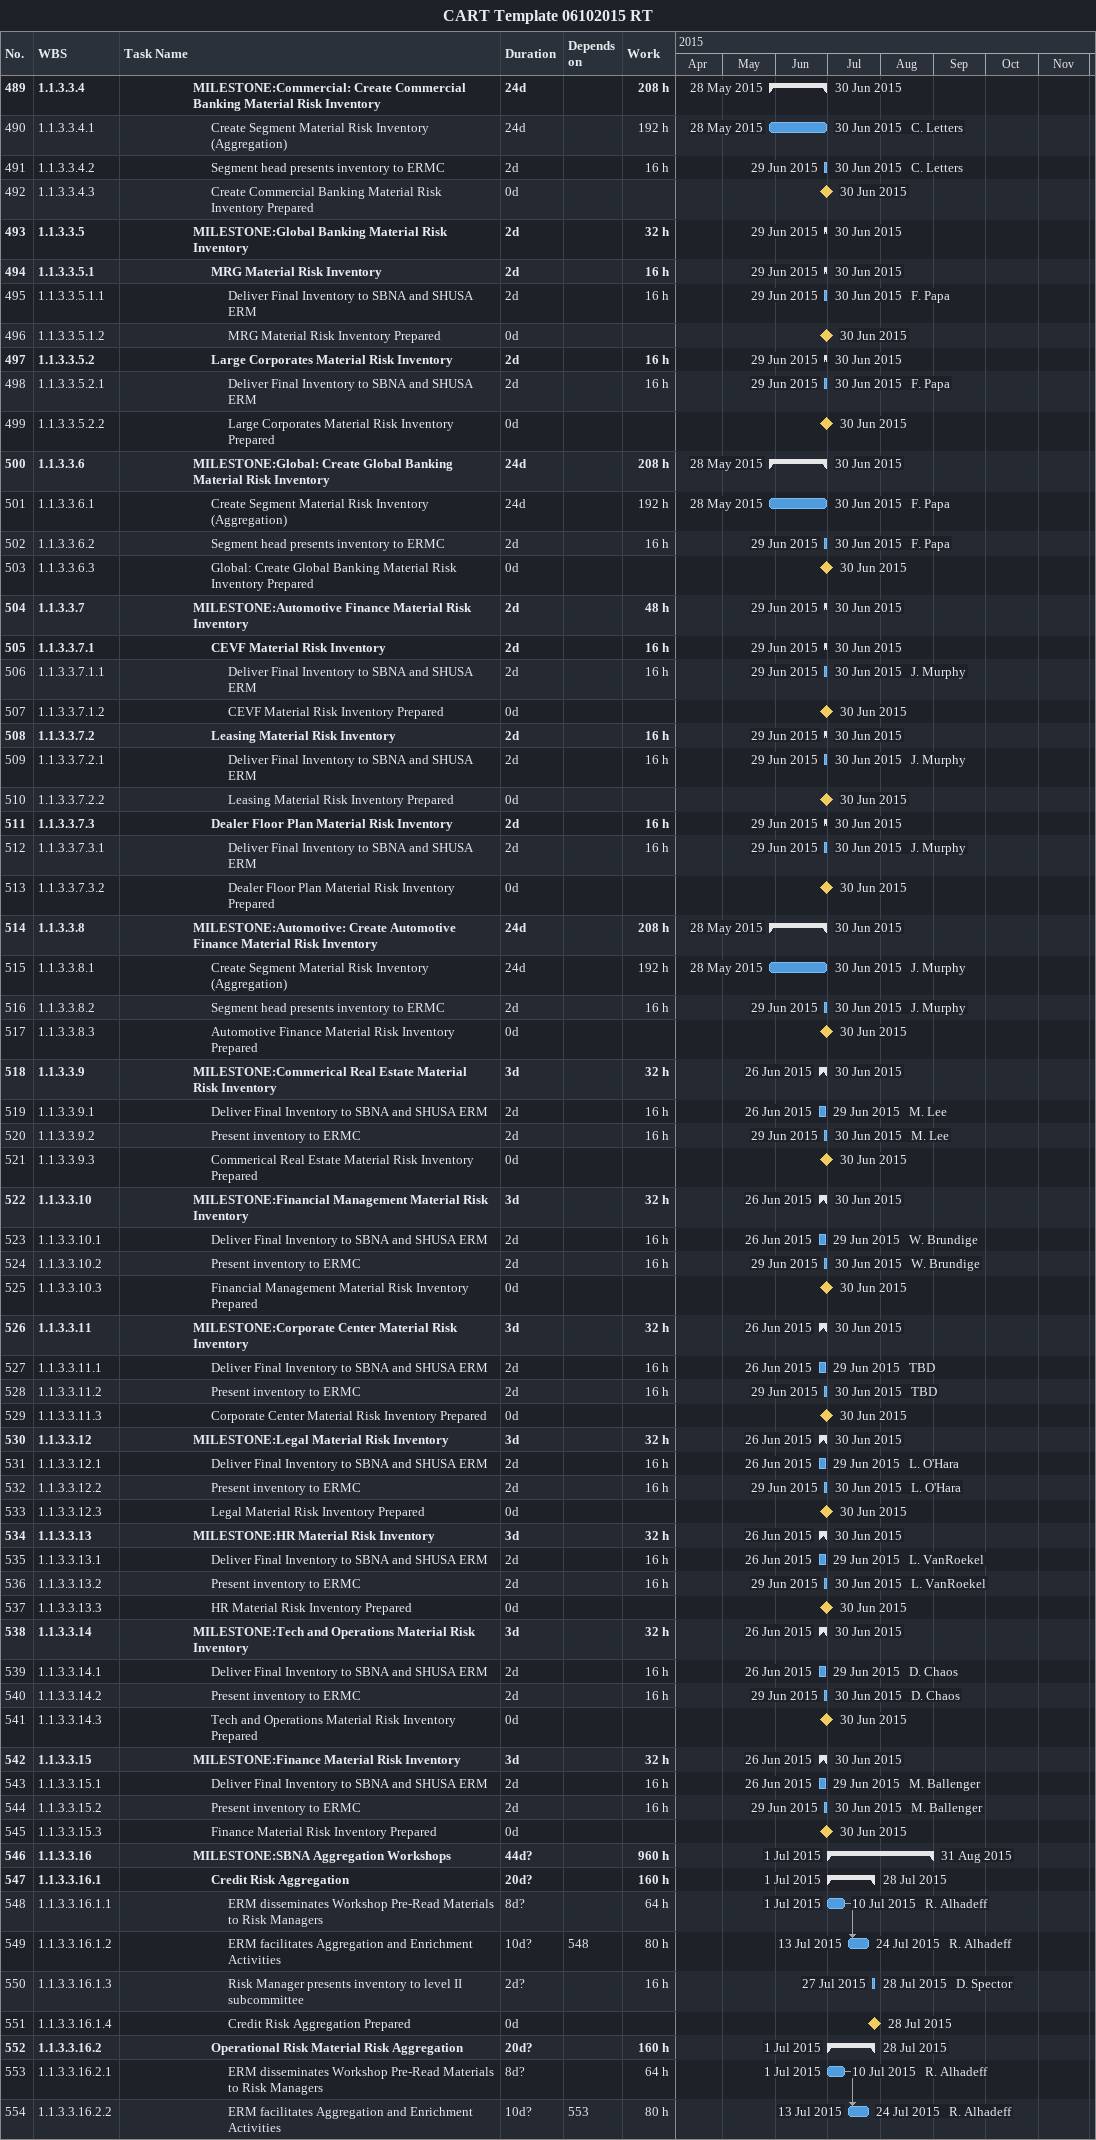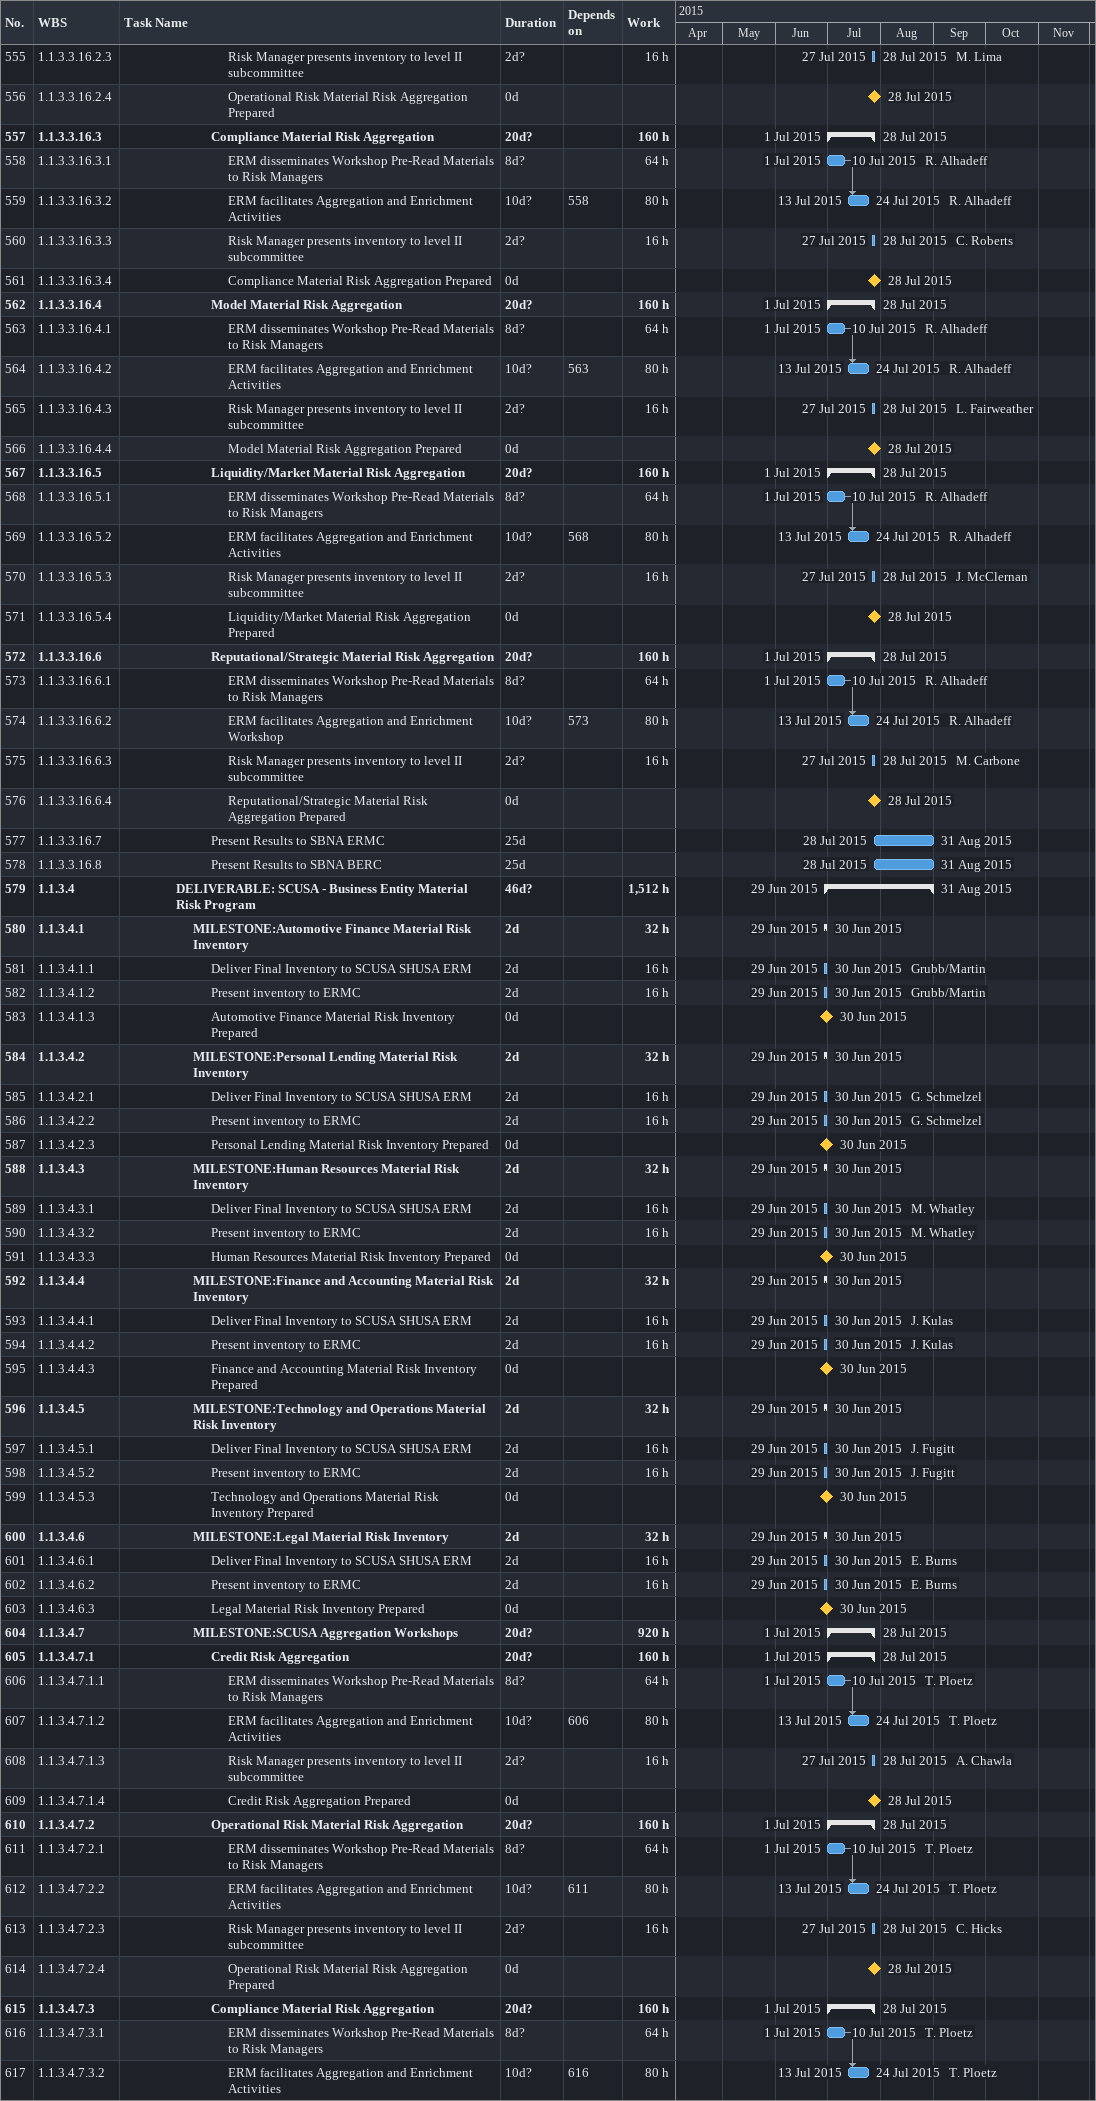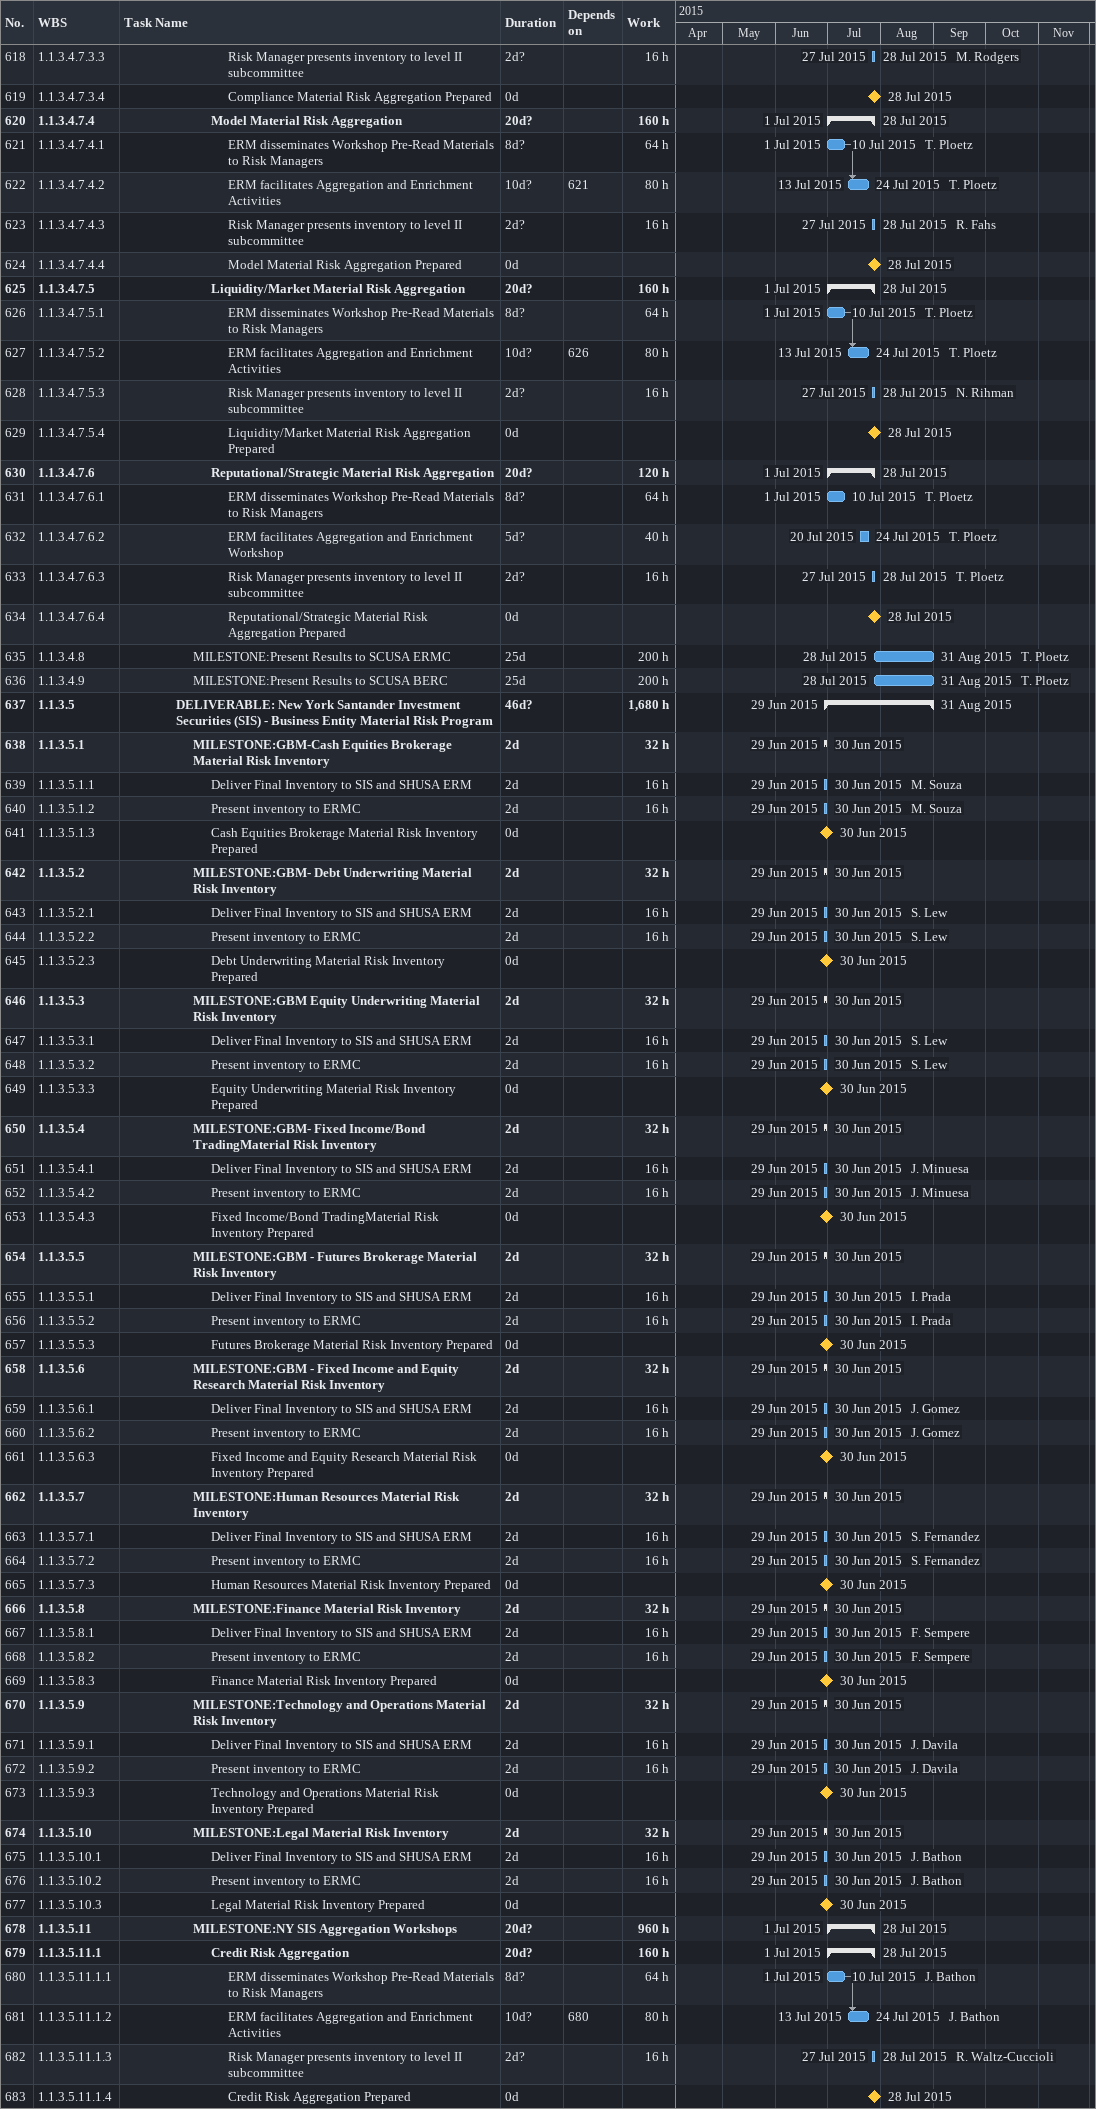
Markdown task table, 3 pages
CART Template 06102015 RT

| ID | WBS | Task | Duration | Start | Finish | Predecessors | Resources | Work (h) |
|---|---|---|---|---|---|---|---|---|
| 489 | 1.1.3.3.4 | **MILESTONE:Commercial: Create Commercial Banking Material Risk Inventory** | 24d | 2015-05-28 | 2015-06-30 |  |  | 208 |
| 490 | 1.1.3.3.4.1 | Create Segment Material Risk Inventory (Aggregation) | 24d | 2015-05-28 | 2015-06-30 |  | C. Letters | 192 |
| 491 | 1.1.3.3.4.2 | Segment head presents inventory to ERMC | 2d | 2015-06-29 | 2015-06-30 |  | C. Letters | 16 |
| 492 | 1.1.3.3.4.3 | Create Commercial Banking Material Risk Inventory Prepared | 0d | 2015-06-30 | 2015-06-30 |  |  |  |
| 493 | 1.1.3.3.5 | **MILESTONE:Global Banking Material Risk Inventory** | 2d | 2015-06-29 | 2015-06-30 |  |  | 32 |
| 494 | 1.1.3.3.5.1 | **MRG Material Risk Inventory** | 2d | 2015-06-29 | 2015-06-30 |  |  | 16 |
| 495 | 1.1.3.3.5.1.1 | Deliver Final Inventory to SBNA and SHUSA ERM | 2d | 2015-06-29 | 2015-06-30 |  | F. Papa | 16 |
| 496 | 1.1.3.3.5.1.2 | MRG Material Risk Inventory Prepared | 0d | 2015-06-30 | 2015-06-30 |  |  |  |
| 497 | 1.1.3.3.5.2 | **Large Corporates Material Risk Inventory** | 2d | 2015-06-29 | 2015-06-30 |  |  | 16 |
| 498 | 1.1.3.3.5.2.1 | Deliver Final Inventory to SBNA and SHUSA ERM | 2d | 2015-06-29 | 2015-06-30 |  | F. Papa | 16 |
| 499 | 1.1.3.3.5.2.2 | Large Corporates Material Risk Inventory Prepared | 0d | 2015-06-30 | 2015-06-30 |  |  |  |
| 500 | 1.1.3.3.6 | **MILESTONE:Global: Create Global Banking Material Risk Inventory** | 24d | 2015-05-28 | 2015-06-30 |  |  | 208 |
| 501 | 1.1.3.3.6.1 | Create Segment Material Risk Inventory (Aggregation) | 24d | 2015-05-28 | 2015-06-30 |  | F. Papa | 192 |
| 502 | 1.1.3.3.6.2 | Segment head presents inventory to ERMC | 2d | 2015-06-29 | 2015-06-30 |  | F. Papa | 16 |
| 503 | 1.1.3.3.6.3 | Global: Create Global Banking Material Risk Inventory Prepared | 0d | 2015-06-30 | 2015-06-30 |  |  |  |
| 504 | 1.1.3.3.7 | **MILESTONE:Automotive Finance Material Risk Inventory** | 2d | 2015-06-29 | 2015-06-30 |  |  | 48 |
| 505 | 1.1.3.3.7.1 | **CEVF Material Risk Inventory** | 2d | 2015-06-29 | 2015-06-30 |  |  | 16 |
| 506 | 1.1.3.3.7.1.1 | Deliver Final Inventory to SBNA and SHUSA ERM | 2d | 2015-06-29 | 2015-06-30 |  | J. Murphy | 16 |
| 507 | 1.1.3.3.7.1.2 | CEVF Material Risk Inventory Prepared | 0d | 2015-06-30 | 2015-06-30 |  |  |  |
| 508 | 1.1.3.3.7.2 | **Leasing Material Risk Inventory** | 2d | 2015-06-29 | 2015-06-30 |  |  | 16 |
| 509 | 1.1.3.3.7.2.1 | Deliver Final Inventory to SBNA and SHUSA ERM | 2d | 2015-06-29 | 2015-06-30 |  | J. Murphy | 16 |
| 510 | 1.1.3.3.7.2.2 | Leasing Material Risk Inventory Prepared | 0d | 2015-06-30 | 2015-06-30 |  |  |  |
| 511 | 1.1.3.3.7.3 | **Dealer Floor Plan Material Risk Inventory** | 2d | 2015-06-29 | 2015-06-30 |  |  | 16 |
| 512 | 1.1.3.3.7.3.1 | Deliver Final Inventory to SBNA and SHUSA ERM | 2d | 2015-06-29 | 2015-06-30 |  | J. Murphy | 16 |
| 513 | 1.1.3.3.7.3.2 | Dealer Floor Plan Material Risk Inventory Prepared | 0d | 2015-06-30 | 2015-06-30 |  |  |  |
| 514 | 1.1.3.3.8 | **MILESTONE:Automotive: Create Automotive Finance Material Risk Inventory** | 24d | 2015-05-28 | 2015-06-30 |  |  | 208 |
| 515 | 1.1.3.3.8.1 | Create Segment Material Risk Inventory (Aggregation) | 24d | 2015-05-28 | 2015-06-30 |  | J. Murphy | 192 |
| 516 | 1.1.3.3.8.2 | Segment head presents inventory to ERMC | 2d | 2015-06-29 | 2015-06-30 |  | J. Murphy | 16 |
| 517 | 1.1.3.3.8.3 | Automotive Finance Material Risk Inventory Prepared | 0d | 2015-06-30 | 2015-06-30 |  |  |  |
| 518 | 1.1.3.3.9 | **MILESTONE:Commerical Real Estate Material Risk Inventory** | 3d | 2015-06-26 | 2015-06-30 |  |  | 32 |
| 519 | 1.1.3.3.9.1 | Deliver Final Inventory to SBNA and SHUSA ERM | 2d | 2015-06-26 | 2015-06-29 |  | M. Lee | 16 |
| 520 | 1.1.3.3.9.2 | Present inventory to ERMC | 2d | 2015-06-29 | 2015-06-30 |  | M. Lee | 16 |
| 521 | 1.1.3.3.9.3 | Commerical Real Estate Material Risk Inventory Prepared | 0d | 2015-06-30 | 2015-06-30 |  |  |  |
| 522 | 1.1.3.3.10 | **MILESTONE:Financial Management Material Risk Inventory** | 3d | 2015-06-26 | 2015-06-30 |  |  | 32 |
| 523 | 1.1.3.3.10.1 | Deliver Final Inventory to SBNA and SHUSA ERM | 2d | 2015-06-26 | 2015-06-29 |  | W. Brundige | 16 |
| 524 | 1.1.3.3.10.2 | Present inventory to ERMC | 2d | 2015-06-29 | 2015-06-30 |  | W. Brundige | 16 |
| 525 | 1.1.3.3.10.3 | Financial Management Material Risk Inventory Prepared | 0d | 2015-06-30 | 2015-06-30 |  |  |  |
| 526 | 1.1.3.3.11 | **MILESTONE:Corporate Center Material Risk Inventory** | 3d | 2015-06-26 | 2015-06-30 |  |  | 32 |
| 527 | 1.1.3.3.11.1 | Deliver Final Inventory to SBNA and SHUSA ERM | 2d | 2015-06-26 | 2015-06-29 |  | TBD | 16 |
| 528 | 1.1.3.3.11.2 | Present inventory to ERMC | 2d | 2015-06-29 | 2015-06-30 |  | TBD | 16 |
| 529 | 1.1.3.3.11.3 | Corporate Center Material Risk Inventory Prepared | 0d | 2015-06-30 | 2015-06-30 |  |  |  |
| 530 | 1.1.3.3.12 | **MILESTONE:Legal Material Risk Inventory** | 3d | 2015-06-26 | 2015-06-30 |  |  | 32 |
| 531 | 1.1.3.3.12.1 | Deliver Final Inventory to SBNA and SHUSA ERM | 2d | 2015-06-26 | 2015-06-29 |  | L. O'Hara | 16 |
| 532 | 1.1.3.3.12.2 | Present inventory to ERMC | 2d | 2015-06-29 | 2015-06-30 |  | L. O'Hara | 16 |
| 533 | 1.1.3.3.12.3 | Legal Material Risk Inventory Prepared | 0d | 2015-06-30 | 2015-06-30 |  |  |  |
| 534 | 1.1.3.3.13 | **MILESTONE:HR Material Risk Inventory** | 3d | 2015-06-26 | 2015-06-30 |  |  | 32 |
| 535 | 1.1.3.3.13.1 | Deliver Final Inventory to SBNA and SHUSA ERM | 2d | 2015-06-26 | 2015-06-29 |  | L. VanRoekel | 16 |
| 536 | 1.1.3.3.13.2 | Present inventory to ERMC | 2d | 2015-06-29 | 2015-06-30 |  | L. VanRoekel | 16 |
| 537 | 1.1.3.3.13.3 | HR Material Risk Inventory Prepared | 0d | 2015-06-30 | 2015-06-30 |  |  |  |
| 538 | 1.1.3.3.14 | **MILESTONE:Tech and Operations Material Risk Inventory** | 3d | 2015-06-26 | 2015-06-30 |  |  | 32 |
| 539 | 1.1.3.3.14.1 | Deliver Final Inventory to SBNA and SHUSA ERM | 2d | 2015-06-26 | 2015-06-29 |  | D. Chaos | 16 |
| 540 | 1.1.3.3.14.2 | Present inventory to ERMC | 2d | 2015-06-29 | 2015-06-30 |  | D. Chaos | 16 |
| 541 | 1.1.3.3.14.3 | Tech and Operations Material Risk Inventory Prepared | 0d | 2015-06-30 | 2015-06-30 |  |  |  |
| 542 | 1.1.3.3.15 | **MILESTONE:Finance Material Risk Inventory** | 3d | 2015-06-26 | 2015-06-30 |  |  | 32 |
| 543 | 1.1.3.3.15.1 | Deliver Final Inventory to SBNA and SHUSA ERM | 2d | 2015-06-26 | 2015-06-29 |  | M. Ballenger | 16 |
| 544 | 1.1.3.3.15.2 | Present inventory to ERMC | 2d | 2015-06-29 | 2015-06-30 |  | M. Ballenger | 16 |
| 545 | 1.1.3.3.15.3 | Finance Material Risk Inventory Prepared | 0d | 2015-06-30 | 2015-06-30 |  |  |  |
| 546 | 1.1.3.3.16 | **MILESTONE:SBNA Aggregation Workshops** | 44d? | 2015-07-01 | 2015-08-31 |  |  | 960 |
| 547 | 1.1.3.3.16.1 | **Credit Risk Aggregation** | 20d? | 2015-07-01 | 2015-07-28 |  |  | 160 |
| 548 | 1.1.3.3.16.1.1 | ERM disseminates Workshop Pre-Read Materials to Risk Managers | 8d? | 2015-07-01 | 2015-07-10 |  | R. Alhadeff | 64 |
| 549 | 1.1.3.3.16.1.2 | ERM facilitates Aggregation and Enrichment Activities | 10d? | 2015-07-13 | 2015-07-24 | 548 | R. Alhadeff | 80 |
| 550 | 1.1.3.3.16.1.3 | Risk Manager presents inventory to level II subcommittee | 2d? | 2015-07-27 | 2015-07-28 |  | D. Spector | 16 |
| 551 | 1.1.3.3.16.1.4 | Credit Risk Aggregation Prepared | 0d | 2015-07-28 | 2015-07-28 |  |  |  |
| 552 | 1.1.3.3.16.2 | **Operational Risk Material Risk Aggregation** | 20d? | 2015-07-01 | 2015-07-28 |  |  | 160 |
| 553 | 1.1.3.3.16.2.1 | ERM disseminates Workshop Pre-Read Materials to Risk Managers | 8d? | 2015-07-01 | 2015-07-10 |  | R. Alhadeff | 64 |
| 554 | 1.1.3.3.16.2.2 | ERM facilitates Aggregation and Enrichment Activities | 10d? | 2015-07-13 | 2015-07-24 | 553 | R. Alhadeff | 80 |
| 555 | 1.1.3.3.16.2.3 | Risk Manager presents inventory to level II subcommittee | 2d? | 2015-07-27 | 2015-07-28 |  | M. Lima | 16 |
| 556 | 1.1.3.3.16.2.4 | Operational Risk Material Risk Aggregation Prepared | 0d | 2015-07-28 | 2015-07-28 |  |  |  |
| 557 | 1.1.3.3.16.3 | **Compliance Material Risk Aggregation** | 20d? | 2015-07-01 | 2015-07-28 |  |  | 160 |
| 558 | 1.1.3.3.16.3.1 | ERM disseminates Workshop Pre-Read Materials to Risk Managers | 8d? | 2015-07-01 | 2015-07-10 |  | R. Alhadeff | 64 |
| 559 | 1.1.3.3.16.3.2 | ERM facilitates Aggregation and Enrichment Activities | 10d? | 2015-07-13 | 2015-07-24 | 558 | R. Alhadeff | 80 |
| 560 | 1.1.3.3.16.3.3 | Risk Manager presents inventory to level II subcommittee | 2d? | 2015-07-27 | 2015-07-28 |  | C. Roberts | 16 |
| 561 | 1.1.3.3.16.3.4 | Compliance Material Risk Aggregation Prepared | 0d | 2015-07-28 | 2015-07-28 |  |  |  |
| 562 | 1.1.3.3.16.4 | **Model Material Risk Aggregation** | 20d? | 2015-07-01 | 2015-07-28 |  |  | 160 |
| 563 | 1.1.3.3.16.4.1 | ERM disseminates Workshop Pre-Read Materials to Risk Managers | 8d? | 2015-07-01 | 2015-07-10 |  | R. Alhadeff | 64 |
| 564 | 1.1.3.3.16.4.2 | ERM facilitates Aggregation and Enrichment Activities | 10d? | 2015-07-13 | 2015-07-24 | 563 | R. Alhadeff | 80 |
| 565 | 1.1.3.3.16.4.3 | Risk Manager presents inventory to level II subcommittee | 2d? | 2015-07-27 | 2015-07-28 |  | L. Fairweather | 16 |
| 566 | 1.1.3.3.16.4.4 | Model Material Risk Aggregation Prepared | 0d | 2015-07-28 | 2015-07-28 |  |  |  |
| 567 | 1.1.3.3.16.5 | **Liquidity/Market Material Risk Aggregation** | 20d? | 2015-07-01 | 2015-07-28 |  |  | 160 |
| 568 | 1.1.3.3.16.5.1 | ERM disseminates Workshop Pre-Read Materials to Risk Managers | 8d? | 2015-07-01 | 2015-07-10 |  | R. Alhadeff | 64 |
| 569 | 1.1.3.3.16.5.2 | ERM facilitates Aggregation and Enrichment Activities | 10d? | 2015-07-13 | 2015-07-24 | 568 | R. Alhadeff | 80 |
| 570 | 1.1.3.3.16.5.3 | Risk Manager presents inventory to level II subcommittee | 2d? | 2015-07-27 | 2015-07-28 |  | J. McClernan | 16 |
| 571 | 1.1.3.3.16.5.4 | Liquidity/Market Material Risk Aggregation Prepared | 0d | 2015-07-28 | 2015-07-28 |  |  |  |
| 572 | 1.1.3.3.16.6 | **Reputational/Strategic Material Risk Aggregation** | 20d? | 2015-07-01 | 2015-07-28 |  |  | 160 |
| 573 | 1.1.3.3.16.6.1 | ERM disseminates Workshop Pre-Read Materials to Risk Managers | 8d? | 2015-07-01 | 2015-07-10 |  | R. Alhadeff | 64 |
| 574 | 1.1.3.3.16.6.2 | ERM facilitates Aggregation and Enrichment Workshop | 10d? | 2015-07-13 | 2015-07-24 | 573 | R. Alhadeff | 80 |
| 575 | 1.1.3.3.16.6.3 | Risk Manager presents inventory to level II subcommittee | 2d? | 2015-07-27 | 2015-07-28 |  | M. Carbone | 16 |
| 576 | 1.1.3.3.16.6.4 | Reputational/Strategic Material Risk Aggregation Prepared | 0d | 2015-07-28 | 2015-07-28 |  |  |  |
| 577 | 1.1.3.3.16.7 | Present Results to SBNA ERMC | 25d | 2015-07-28 | 2015-08-31 |  |  |  |
| 578 | 1.1.3.3.16.8 | Present Results to SBNA BERC | 25d | 2015-07-28 | 2015-08-31 |  |  |  |
| 579 | 1.1.3.4 | **DELIVERABLE: SCUSA - Business Entity Material Risk Program** | 46d? | 2015-06-29 | 2015-08-31 |  |  | 1512 |
| 580 | 1.1.3.4.1 | **MILESTONE:Automotive Finance Material Risk Inventory** | 2d | 2015-06-29 | 2015-06-30 |  |  | 32 |
| 581 | 1.1.3.4.1.1 | Deliver Final Inventory to SCUSA SHUSA ERM | 2d | 2015-06-29 | 2015-06-30 |  | Grubb/Martin | 16 |
| 582 | 1.1.3.4.1.2 | Present inventory to ERMC | 2d | 2015-06-29 | 2015-06-30 |  | Grubb/Martin | 16 |
| 583 | 1.1.3.4.1.3 | Automotive Finance Material Risk Inventory Prepared | 0d | 2015-06-30 | 2015-06-30 |  |  |  |
| 584 | 1.1.3.4.2 | **MILESTONE:Personal Lending Material Risk Inventory** | 2d | 2015-06-29 | 2015-06-30 |  |  | 32 |
| 585 | 1.1.3.4.2.1 | Deliver Final Inventory to SCUSA SHUSA ERM | 2d | 2015-06-29 | 2015-06-30 |  | G. Schmelzel | 16 |
| 586 | 1.1.3.4.2.2 | Present inventory to ERMC | 2d | 2015-06-29 | 2015-06-30 |  | G. Schmelzel | 16 |
| 587 | 1.1.3.4.2.3 | Personal Lending Material Risk Inventory Prepared | 0d | 2015-06-30 | 2015-06-30 |  |  |  |
| 588 | 1.1.3.4.3 | **MILESTONE:Human Resources Material Risk Inventory** | 2d | 2015-06-29 | 2015-06-30 |  |  | 32 |
| 589 | 1.1.3.4.3.1 | Deliver Final Inventory to SCUSA SHUSA ERM | 2d | 2015-06-29 | 2015-06-30 |  | M. Whatley | 16 |
| 590 | 1.1.3.4.3.2 | Present inventory to ERMC | 2d | 2015-06-29 | 2015-06-30 |  | M. Whatley | 16 |
| 591 | 1.1.3.4.3.3 | Human Resources Material Risk Inventory Prepared | 0d | 2015-06-30 | 2015-06-30 |  |  |  |
| 592 | 1.1.3.4.4 | **MILESTONE:Finance and Accounting Material Risk Inventory** | 2d | 2015-06-29 | 2015-06-30 |  |  | 32 |
| 593 | 1.1.3.4.4.1 | Deliver Final Inventory to SCUSA SHUSA ERM | 2d | 2015-06-29 | 2015-06-30 |  | J. Kulas | 16 |
| 594 | 1.1.3.4.4.2 | Present inventory to ERMC | 2d | 2015-06-29 | 2015-06-30 |  | J. Kulas | 16 |
| 595 | 1.1.3.4.4.3 | Finance and Accounting Material Risk Inventory Prepared | 0d | 2015-06-30 | 2015-06-30 |  |  |  |
| 596 | 1.1.3.4.5 | **MILESTONE:Technology and Operations Material Risk Inventory** | 2d | 2015-06-29 | 2015-06-30 |  |  | 32 |
| 597 | 1.1.3.4.5.1 | Deliver Final Inventory to SCUSA SHUSA ERM | 2d | 2015-06-29 | 2015-06-30 |  | J. Fugitt | 16 |
| 598 | 1.1.3.4.5.2 | Present inventory to ERMC | 2d | 2015-06-29 | 2015-06-30 |  | J. Fugitt | 16 |
| 599 | 1.1.3.4.5.3 | Technology and Operations Material Risk Inventory Prepared | 0d | 2015-06-30 | 2015-06-30 |  |  |  |
| 600 | 1.1.3.4.6 | **MILESTONE:Legal Material Risk Inventory** | 2d | 2015-06-29 | 2015-06-30 |  |  | 32 |
| 601 | 1.1.3.4.6.1 | Deliver Final Inventory to SCUSA SHUSA ERM | 2d | 2015-06-29 | 2015-06-30 |  | E. Burns | 16 |
| 602 | 1.1.3.4.6.2 | Present inventory to ERMC | 2d | 2015-06-29 | 2015-06-30 |  | E. Burns | 16 |
| 603 | 1.1.3.4.6.3 | Legal Material Risk Inventory Prepared | 0d | 2015-06-30 | 2015-06-30 |  |  |  |
| 604 | 1.1.3.4.7 | **MILESTONE:SCUSA Aggregation Workshops** | 20d? | 2015-07-01 | 2015-07-28 |  |  | 920 |
| 605 | 1.1.3.4.7.1 | **Credit Risk Aggregation** | 20d? | 2015-07-01 | 2015-07-28 |  |  | 160 |
| 606 | 1.1.3.4.7.1.1 | ERM disseminates Workshop Pre-Read Materials to Risk Managers | 8d? | 2015-07-01 | 2015-07-10 |  | T. Ploetz | 64 |
| 607 | 1.1.3.4.7.1.2 | ERM facilitates Aggregation and Enrichment Activities | 10d? | 2015-07-13 | 2015-07-24 | 606 | T. Ploetz | 80 |
| 608 | 1.1.3.4.7.1.3 | Risk Manager presents inventory to level II subcommittee | 2d? | 2015-07-27 | 2015-07-28 |  | A. Chawla | 16 |
| 609 | 1.1.3.4.7.1.4 | Credit Risk Aggregation Prepared | 0d | 2015-07-28 | 2015-07-28 |  |  |  |
| 610 | 1.1.3.4.7.2 | **Operational Risk Material Risk Aggregation** | 20d? | 2015-07-01 | 2015-07-28 |  |  | 160 |
| 611 | 1.1.3.4.7.2.1 | ERM disseminates Workshop Pre-Read Materials to Risk Managers | 8d? | 2015-07-01 | 2015-07-10 |  | T. Ploetz | 64 |
| 612 | 1.1.3.4.7.2.2 | ERM facilitates Aggregation and Enrichment Activities | 10d? | 2015-07-13 | 2015-07-24 | 611 | T. Ploetz | 80 |
| 613 | 1.1.3.4.7.2.3 | Risk Manager presents inventory to level II subcommittee | 2d? | 2015-07-27 | 2015-07-28 |  | C. Hicks | 16 |
| 614 | 1.1.3.4.7.2.4 | Operational Risk Material Risk Aggregation Prepared | 0d | 2015-07-28 | 2015-07-28 |  |  |  |
| 615 | 1.1.3.4.7.3 | **Compliance Material Risk Aggregation** | 20d? | 2015-07-01 | 2015-07-28 |  |  | 160 |
| 616 | 1.1.3.4.7.3.1 | ERM disseminates Workshop Pre-Read Materials to Risk Managers | 8d? | 2015-07-01 | 2015-07-10 |  | T. Ploetz | 64 |
| 617 | 1.1.3.4.7.3.2 | ERM facilitates Aggregation and Enrichment Activities | 10d? | 2015-07-13 | 2015-07-24 | 616 | T. Ploetz | 80 |
| 618 | 1.1.3.4.7.3.3 | Risk Manager presents inventory to level II subcommittee | 2d? | 2015-07-27 | 2015-07-28 |  | M. Rodgers | 16 |
| 619 | 1.1.3.4.7.3.4 | Compliance Material Risk Aggregation Prepared | 0d | 2015-07-28 | 2015-07-28 |  |  |  |
| 620 | 1.1.3.4.7.4 | **Model Material Risk Aggregation** | 20d? | 2015-07-01 | 2015-07-28 |  |  | 160 |
| 621 | 1.1.3.4.7.4.1 | ERM disseminates Workshop Pre-Read Materials to Risk Managers | 8d? | 2015-07-01 | 2015-07-10 |  | T. Ploetz | 64 |
| 622 | 1.1.3.4.7.4.2 | ERM facilitates Aggregation and Enrichment Activities | 10d? | 2015-07-13 | 2015-07-24 | 621 | T. Ploetz | 80 |
| 623 | 1.1.3.4.7.4.3 | Risk Manager presents inventory to level II subcommittee | 2d? | 2015-07-27 | 2015-07-28 |  | R. Fahs | 16 |
| 624 | 1.1.3.4.7.4.4 | Model Material Risk Aggregation Prepared | 0d | 2015-07-28 | 2015-07-28 |  |  |  |
| 625 | 1.1.3.4.7.5 | **Liquidity/Market Material Risk Aggregation** | 20d? | 2015-07-01 | 2015-07-28 |  |  | 160 |
| 626 | 1.1.3.4.7.5.1 | ERM disseminates Workshop Pre-Read Materials to Risk Managers | 8d? | 2015-07-01 | 2015-07-10 |  | T. Ploetz | 64 |
| 627 | 1.1.3.4.7.5.2 | ERM facilitates Aggregation and Enrichment Activities | 10d? | 2015-07-13 | 2015-07-24 | 626 | T. Ploetz | 80 |
| 628 | 1.1.3.4.7.5.3 | Risk Manager presents inventory to level II subcommittee | 2d? | 2015-07-27 | 2015-07-28 |  | N. Rihman | 16 |
| 629 | 1.1.3.4.7.5.4 | Liquidity/Market Material Risk Aggregation Prepared | 0d | 2015-07-28 | 2015-07-28 |  |  |  |
| 630 | 1.1.3.4.7.6 | **Reputational/Strategic Material Risk Aggregation** | 20d? | 2015-07-01 | 2015-07-28 |  |  | 120 |
| 631 | 1.1.3.4.7.6.1 | ERM disseminates Workshop Pre-Read Materials to Risk Managers | 8d? | 2015-07-01 | 2015-07-10 |  | T. Ploetz | 64 |
| 632 | 1.1.3.4.7.6.2 | ERM facilitates Aggregation and Enrichment Workshop | 5d? | 2015-07-20 | 2015-07-24 |  | T. Ploetz | 40 |
| 633 | 1.1.3.4.7.6.3 | Risk Manager presents inventory to level II subcommittee | 2d? | 2015-07-27 | 2015-07-28 |  | T. Ploetz | 16 |
| 634 | 1.1.3.4.7.6.4 | Reputational/Strategic Material Risk Aggregation Prepared | 0d | 2015-07-28 | 2015-07-28 |  |  |  |
| 635 | 1.1.3.4.8 | MILESTONE:Present Results to SCUSA ERMC | 25d | 2015-07-28 | 2015-08-31 |  | T. Ploetz | 200 |
| 636 | 1.1.3.4.9 | MILESTONE:Present Results to SCUSA BERC | 25d | 2015-07-28 | 2015-08-31 |  | T. Ploetz | 200 |
| 637 | 1.1.3.5 | **DELIVERABLE: New York Santander Investment Securities (SIS) - Business Entity Material Risk Program** | 46d? | 2015-06-29 | 2015-08-31 |  |  | 1680 |
| 638 | 1.1.3.5.1 | **MILESTONE:GBM-Cash Equities Brokerage Material Risk Inventory** | 2d | 2015-06-29 | 2015-06-30 |  |  | 32 |
| 639 | 1.1.3.5.1.1 | Deliver Final Inventory to SIS and SHUSA ERM | 2d | 2015-06-29 | 2015-06-30 |  | M. Souza | 16 |
| 640 | 1.1.3.5.1.2 | Present inventory to ERMC | 2d | 2015-06-29 | 2015-06-30 |  | M. Souza | 16 |
| 641 | 1.1.3.5.1.3 | Cash Equities Brokerage Material Risk Inventory Prepared | 0d | 2015-06-30 | 2015-06-30 |  |  |  |
| 642 | 1.1.3.5.2 | **MILESTONE:GBM- Debt Underwriting Material Risk Inventory** | 2d | 2015-06-29 | 2015-06-30 |  |  | 32 |
| 643 | 1.1.3.5.2.1 | Deliver Final Inventory to SIS and SHUSA ERM | 2d | 2015-06-29 | 2015-06-30 |  | S. Lew | 16 |
| 644 | 1.1.3.5.2.2 | Present inventory to ERMC | 2d | 2015-06-29 | 2015-06-30 |  | S. Lew | 16 |
| 645 | 1.1.3.5.2.3 | Debt Underwriting Material Risk Inventory Prepared | 0d | 2015-06-30 | 2015-06-30 |  |  |  |
| 646 | 1.1.3.5.3 | **MILESTONE:GBM Equity Underwriting Material Risk Inventory** | 2d | 2015-06-29 | 2015-06-30 |  |  | 32 |
| 647 | 1.1.3.5.3.1 | Deliver Final Inventory to SIS and SHUSA ERM | 2d | 2015-06-29 | 2015-06-30 |  | S. Lew | 16 |
| 648 | 1.1.3.5.3.2 | Present inventory to ERMC | 2d | 2015-06-29 | 2015-06-30 |  | S. Lew | 16 |
| 649 | 1.1.3.5.3.3 | Equity Underwriting Material Risk Inventory Prepared | 0d | 2015-06-30 | 2015-06-30 |  |  |  |
| 650 | 1.1.3.5.4 | **MILESTONE:GBM- Fixed Income/Bond TradingMaterial Risk Inventory** | 2d | 2015-06-29 | 2015-06-30 |  |  | 32 |
| 651 | 1.1.3.5.4.1 | Deliver Final Inventory to SIS and SHUSA ERM | 2d | 2015-06-29 | 2015-06-30 |  | J. Minuesa | 16 |
| 652 | 1.1.3.5.4.2 | Present inventory to ERMC | 2d | 2015-06-29 | 2015-06-30 |  | J. Minuesa | 16 |
| 653 | 1.1.3.5.4.3 | Fixed Income/Bond TradingMaterial Risk Inventory Prepared | 0d | 2015-06-30 | 2015-06-30 |  |  |  |
| 654 | 1.1.3.5.5 | **MILESTONE:GBM - Futures Brokerage Material Risk Inventory** | 2d | 2015-06-29 | 2015-06-30 |  |  | 32 |
| 655 | 1.1.3.5.5.1 | Deliver Final Inventory to SIS and SHUSA ERM | 2d | 2015-06-29 | 2015-06-30 |  | I. Prada | 16 |
| 656 | 1.1.3.5.5.2 | Present inventory to ERMC | 2d | 2015-06-29 | 2015-06-30 |  | I. Prada | 16 |
| 657 | 1.1.3.5.5.3 | Futures Brokerage Material Risk Inventory Prepared | 0d | 2015-06-30 | 2015-06-30 |  |  |  |
| 658 | 1.1.3.5.6 | **MILESTONE:GBM - Fixed Income and Equity Research Material Risk Inventory** | 2d | 2015-06-29 | 2015-06-30 |  |  | 32 |
| 659 | 1.1.3.5.6.1 | Deliver Final Inventory to SIS and SHUSA ERM | 2d | 2015-06-29 | 2015-06-30 |  | J. Gomez | 16 |
| 660 | 1.1.3.5.6.2 | Present inventory to ERMC | 2d | 2015-06-29 | 2015-06-30 |  | J. Gomez | 16 |
| 661 | 1.1.3.5.6.3 | Fixed Income and Equity Research Material Risk Inventory Prepared | 0d | 2015-06-30 | 2015-06-30 |  |  |  |
| 662 | 1.1.3.5.7 | **MILESTONE:Human Resources Material Risk Inventory** | 2d | 2015-06-29 | 2015-06-30 |  |  | 32 |
| 663 | 1.1.3.5.7.1 | Deliver Final Inventory to SIS and SHUSA ERM | 2d | 2015-06-29 | 2015-06-30 |  | S. Fernandez | 16 |
| 664 | 1.1.3.5.7.2 | Present inventory to ERMC | 2d | 2015-06-29 | 2015-06-30 |  | S. Fernandez | 16 |
| 665 | 1.1.3.5.7.3 | Human Resources Material Risk Inventory Prepared | 0d | 2015-06-30 | 2015-06-30 |  |  |  |
| 666 | 1.1.3.5.8 | **MILESTONE:Finance Material Risk Inventory** | 2d | 2015-06-29 | 2015-06-30 |  |  | 32 |
| 667 | 1.1.3.5.8.1 | Deliver Final Inventory to SIS and SHUSA ERM | 2d | 2015-06-29 | 2015-06-30 |  | F. Sempere | 16 |
| 668 | 1.1.3.5.8.2 | Present inventory to ERMC | 2d | 2015-06-29 | 2015-06-30 |  | F. Sempere | 16 |
| 669 | 1.1.3.5.8.3 | Finance Material Risk Inventory Prepared | 0d | 2015-06-30 | 2015-06-30 |  |  |  |
| 670 | 1.1.3.5.9 | **MILESTONE:Technology and Operations Material Risk Inventory** | 2d | 2015-06-29 | 2015-06-30 |  |  | 32 |
| 671 | 1.1.3.5.9.1 | Deliver Final Inventory to SIS and SHUSA ERM | 2d | 2015-06-29 | 2015-06-30 |  | J. Davila | 16 |
| 672 | 1.1.3.5.9.2 | Present inventory to ERMC | 2d | 2015-06-29 | 2015-06-30 |  | J. Davila | 16 |
| 673 | 1.1.3.5.9.3 | Technology and Operations Material Risk Inventory Prepared | 0d | 2015-06-30 | 2015-06-30 |  |  |  |
| 674 | 1.1.3.5.10 | **MILESTONE:Legal Material Risk Inventory** | 2d | 2015-06-29 | 2015-06-30 |  |  | 32 |
| 675 | 1.1.3.5.10.1 | Deliver Final Inventory to SIS and SHUSA ERM | 2d | 2015-06-29 | 2015-06-30 |  | J. Bathon | 16 |
| 676 | 1.1.3.5.10.2 | Present inventory to ERMC | 2d | 2015-06-29 | 2015-06-30 |  | J. Bathon | 16 |
| 677 | 1.1.3.5.10.3 | Legal Material Risk Inventory Prepared | 0d | 2015-06-30 | 2015-06-30 |  |  |  |
| 678 | 1.1.3.5.11 | **MILESTONE:NY SIS Aggregation Workshops** | 20d? | 2015-07-01 | 2015-07-28 |  |  | 960 |
| 679 | 1.1.3.5.11.1 | **Credit Risk Aggregation** | 20d? | 2015-07-01 | 2015-07-28 |  |  | 160 |
| 680 | 1.1.3.5.11.1.1 | ERM disseminates Workshop Pre-Read Materials to Risk Managers | 8d? | 2015-07-01 | 2015-07-10 |  | J. Bathon | 64 |
| 681 | 1.1.3.5.11.1.2 | ERM facilitates Aggregation and Enrichment Activities | 10d? | 2015-07-13 | 2015-07-24 | 680 | J. Bathon | 80 |
| 682 | 1.1.3.5.11.1.3 | Risk Manager presents inventory to level II subcommittee | 2d? | 2015-07-27 | 2015-07-28 |  | R. Waltz-Cuccioli | 16 |
| 683 | 1.1.3.5.11.1.4 | Credit Risk Aggregation Prepared | 0d | 2015-07-28 | 2015-07-28 |  |  |  |
